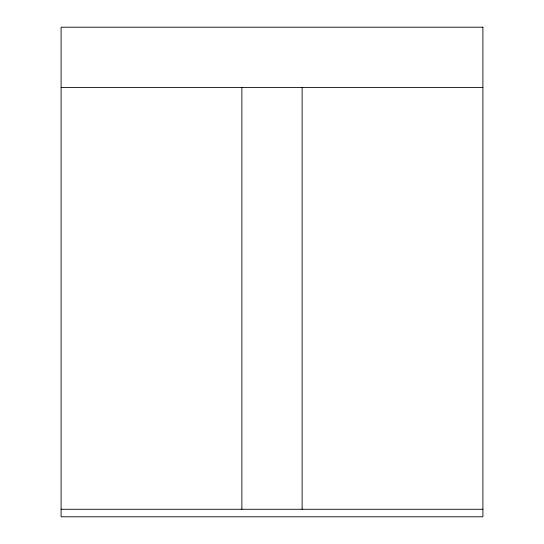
<?xml version="1.0" encoding="UTF-8"?>
<svg xmlns="http://www.w3.org/2000/svg" width="544" height="544" viewBox="0 0 544 544"><rect width="100%" height="100%" fill="white"/><g stroke="black" fill="none" stroke-linecap="round" stroke-linejoin="round"><path stroke-width="0.82" d="M61.098 87.462L482.902 87.462M61.098 509.266L482.902 509.266M302.131 87.462L302.131 509.266M241.869 87.462L241.869 509.266M482.902 27.2L61.098 27.2L61.098 516.8L482.902 516.8L482.902 27.2"/></g></svg>
